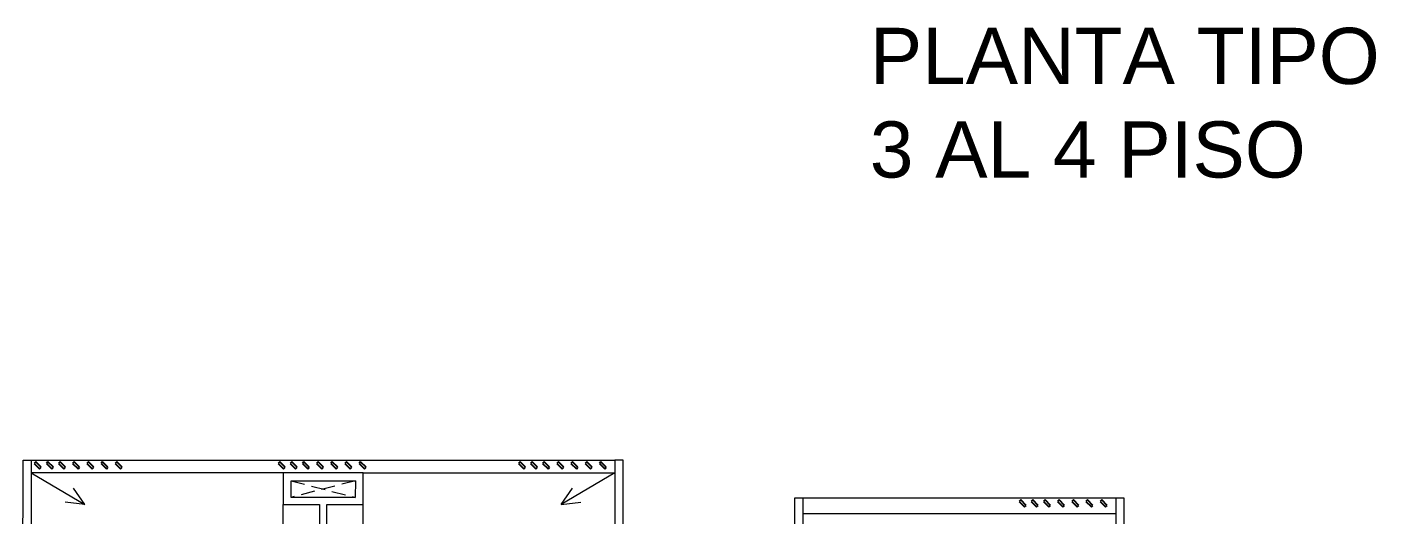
# Model space of a CAD drawing. Header units: millimetres. Extents: x 539 to 842, y -453 to -96.
# Drawn here: x 806.78 to 830.8, y -282.78 to -274.1 of the extents above; entities that cross this region are included whole.
import ezdxf

# ---------------------------------------------------------------- set-up
doc = ezdxf.new("R2010")
doc.units = ezdxf.units.MM
doc.header["$LTSCALE"] = 0.1
doc.linetypes.add('HIDDEN', pattern=[0.375, 0.25, -0.125])
doc.layers.get('0').update_dxf_attribs({"lineweight": 5})
doc.layers.add('00-Pluvial', color=40, linetype='Continuous')
doc.layers.add('A-GLAZ-CWMG', color=7, linetype='Continuous', lineweight=5)
doc.styles.get("Standard").update_dxf_attribs({"font": 'arial.ttf'})

# ---------------------------------------------------------------- blocks, each defined once
blk = doc.blocks.new('Montante rectangular - 4x15 a 45_-1057363-TORRE1-1 PISO')
at = {"layer": 'A-GLAZ-CWMG', "lineweight": 25}
for p, q in [((-0.124, -0.034), (-0.028, 0.062)), ((0, 0.034), (-0.095, -0.062)), ((-0.028, 0.062), (0, 0.034)), ((-0.095, -0.062), (-0.124, -0.034))]:
    blk.add_line(p, q, dxfattribs=at)
blk = doc.blocks.new('Montante rectangular - 4x15 a 45_-1057361-TORRE1-1 PISO')
at = {"layer": 'A-GLAZ-CWMG', "lineweight": 25}
for p, q in [((-0.062, -0.034), (0.034, 0.062)), ((0.062, 0.034), (-0.034, -0.062)), ((0.034, 0.062), (0.062, 0.034)), ((-0.034, -0.062), (-0.062, -0.034))]:
    blk.add_line(p, q, dxfattribs=at)
blk = doc.blocks.new('T1-2 A 4P-2020')
at = {"color": 8}
for p, q in [((4102.32, 1316.86), (4112.717, 1316.86)), ((4106.81, 1316.632), (4102.32, 1316.632)), ((4108.235, 1316.631), (4112.717, 1316.631)), ((4121.636, 1316.18), (4116.068, 1316.18)), ((4121.636, 1315.9), (4116.068, 1315.9))]:
    blk.add_line(p, q, dxfattribs=at)
at = {"color": 8, "lineweight": 5}
for p, q in [((4106.81, 1316.632), (4106.809, 1316.071)), ((4108.235, 1316.631), (4106.81, 1316.632)), ((4108.234, 1316.069), (4108.235, 1316.631)), ((4106.949, 1316.195), (4106.95, 1316.492)), ((4106.95, 1316.492), (4108.095, 1316.491)), ((4108.095, 1316.491), (4108.094, 1316.194)), ((4108.094, 1316.194), (4106.949, 1316.195)), ((4106.808, 1314.956), (4106.809, 1316.071)), ((4106.809, 1316.071), (4107.459, 1316.07)), ((4107.459, 1316.07), (4107.458, 1314.951)), ((4107.583, 1314.951), (4107.584, 1316.07)), ((4107.584, 1316.07), (4108.234, 1316.069)), ((4108.233, 1314.954), (4108.234, 1316.069))]:
    blk.add_line(p, q, dxfattribs=at)
at = {"color": 8, "linetype": 'HIDDEN', "lineweight": 5, "ltscale": 10}
for p, q in [((4108.095, 1316.491), (4106.949, 1316.195)), ((4106.95, 1316.492), (4108.094, 1316.194))]:
    blk.add_line(p, q, dxfattribs=at)
at = {"color": 8}
for points in [[(4102.32, 1314.8), (4102.17, 1314.8), (4102.178, 1316.86), (4102.32, 1316.86)], [(4112.717, 1314.8), (4112.867, 1314.8), (4112.867, 1316.86), (4112.717, 1316.86)], [(4115.918, 1314.8), (4116.068, 1314.8), (4116.068, 1316.18), (4115.918, 1316.18)], [(4121.636, 1314.849), (4121.786, 1314.849), (4121.786, 1316.18), (4121.636, 1316.18)]]:
    blk.add_lwpolyline(points, close=True, dxfattribs=at)
at = {"color": 8, "extrusion": (0, 0, -1)}
for name, p in [('Montante rectangular - 4x15 a 45_-1057363-TORRE1-1 PISO', (-4102.376, 1316.768)), ('Montante rectangular - 4x15 a 45_-1057363-TORRE1-1 PISO', (-4102.592, 1316.768)), ('Montante rectangular - 4x15 a 45_-1057361-TORRE1-1 PISO', (-4102.869, 1316.768)), ('Montante rectangular - 4x15 a 45_-1057361-TORRE1-1 PISO', (-4103.122, 1316.768)), ('Montante rectangular - 4x15 a 45_-1057361-TORRE1-1 PISO', (-4103.374, 1316.768)), ('Montante rectangular - 4x15 a 45_-1057361-TORRE1-1 PISO', (-4103.627, 1316.768)), ('Montante rectangular - 4x15 a 45_-1057361-TORRE1-1 PISO', (-4103.879, 1316.768)), ('Montante rectangular - 4x15 a 45_-1057363-TORRE1-1 PISO', (-4106.72, 1316.768)), ('Montante rectangular - 4x15 a 45_-1057363-TORRE1-1 PISO', (-4106.936, 1316.768)), ('Montante rectangular - 4x15 a 45_-1057361-TORRE1-1 PISO', (-4107.213, 1316.768)), ('Montante rectangular - 4x15 a 45_-1057361-TORRE1-1 PISO', (-4107.466, 1316.768)), ('Montante rectangular - 4x15 a 45_-1057361-TORRE1-1 PISO', (-4107.718, 1316.768)), ('Montante rectangular - 4x15 a 45_-1057361-TORRE1-1 PISO', (-4107.971, 1316.768)), ('Montante rectangular - 4x15 a 45_-1057361-TORRE1-1 PISO', (-4108.223, 1316.768)), ('Montante rectangular - 4x15 a 45_-1057363-TORRE1-1 PISO', (-4110.999, 1316.768)), ('Montante rectangular - 4x15 a 45_-1057363-TORRE1-1 PISO', (-4111.214, 1316.768)), ('Montante rectangular - 4x15 a 45_-1057361-TORRE1-1 PISO', (-4111.492, 1316.768)), ('Montante rectangular - 4x15 a 45_-1057361-TORRE1-1 PISO', (-4111.744, 1316.768)), ('Montante rectangular - 4x15 a 45_-1057361-TORRE1-1 PISO', (-4111.997, 1316.768)), ('Montante rectangular - 4x15 a 45_-1057361-TORRE1-1 PISO', (-4112.249, 1316.768)), ('Montante rectangular - 4x15 a 45_-1057361-TORRE1-1 PISO', (-4112.502, 1316.768)), ('Montante rectangular - 4x15 a 45_-1057363-TORRE1-1 PISO', (-4119.918, 1316.088)), ('Montante rectangular - 4x15 a 45_-1057363-TORRE1-1 PISO', (-4120.133, 1316.088)), ('Montante rectangular - 4x15 a 45_-1057361-TORRE1-1 PISO', (-4120.411, 1316.088)), ('Montante rectangular - 4x15 a 45_-1057361-TORRE1-1 PISO', (-4120.663, 1316.088)), ('Montante rectangular - 4x15 a 45_-1057361-TORRE1-1 PISO', (-4120.916, 1316.088)), ('Montante rectangular - 4x15 a 45_-1057361-TORRE1-1 PISO', (-4121.168, 1316.088)), ('Montante rectangular - 4x15 a 45_-1057361-TORRE1-1 PISO', (-4121.421, 1316.088))]:
    blk.add_blockref(name, p, dxfattribs=at)

msp = doc.modelspace()

# ---------------------------------------------------------------- linework, layer by layer
at = {"layer": '00-Pluvial', "lineweight": 20}
for p, q in [((806.853, -282.046), (807.808, -282.607)), ((817.25, -282.046), (816.295, -282.607)), ((807.808, -282.607), (807.609, -282.318)), ((816.295, -282.607), (816.493, -282.318)), ((807.808, -282.607), (807.459, -282.568)), ((816.295, -282.607), (816.643, -282.568))]:
    msp.add_line(p, q, dxfattribs=at)

# ---------------------------------------------------------------- block references
at = {"color": 2}
msp.add_blockref('T1-2 A 4P-2020', (-3295.467, -1598.678), dxfattribs=at)

# ---------------------------------------------------------------- texts
at = {"color": 8, "insert": (821.79, -274.118), "char_height": 1, "attachment_point": 1}
msp.add_mtext_dynamic_manual_height_columns('PLANTA TIPO\\P3 AL 4 PISO', width=25.75024, gutter_width=12.5, heights=[0], dxfattribs=at)

doc.saveas('drawing.dxf')
